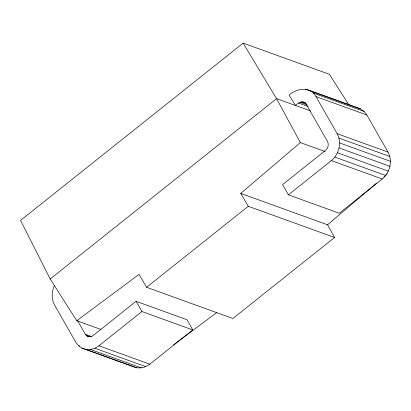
<?xml version="1.0" encoding="UTF-8"?>
<svg xmlns="http://www.w3.org/2000/svg" width="411" height="411" viewBox="0 0 411 411"><rect width="100%" height="100%" fill="white"/><g stroke="black" fill="none" stroke-linecap="round" stroke-linejoin="round"><path stroke-width="0.62" d="M288.404 194.845L331.379 160.609C339.08 154.295 341.962 142.596 337.159 133.698L316.018 96.631C310.141 85.909 297.004 88.226 289.077 95.069L295.545 105.504C298.047 102.36 303.816 99.863 306.329 104.348L327.475 141.415C329.072 144.379 328.112 148.279 325.548 150.385L282.568 184.621L288.404 194.845L339.265 213.237L382.245 179.001C389.941 172.687 392.824 160.989 388.02 152.091L366.879 115.023L364.12 111.448L360.56 108.905L309.694 90.512M54.206 285.876C51.545 291.908 51.365 299.054 54.519 304.941L75.665 342.009L78.424 345.584L81.984 348.127L132.845 366.52C138.409 369.206 145.047 367.886 149.804 364.167L192.78 329.93L186.948 319.707L136.082 301.314L93.107 335.551C90.78 337.57 86.834 337.097 85.349 334.292L77.777 321.017M348.934 104.949L329.406 74.299L243.132 43.104L20.55 220.414L50.188 278.987L76.765 320.693L139.036 274.414L146.609 287.294L232.883 318.489L334.575 237.481L248.301 206.286L240.728 193.401L300.338 142.591L325.091 151.541M240.728 193.401L327.567 224.802L376.594 183.106M383.879 176.915L387.275 174.028M50.188 278.987L276.572 98.645L310.505 110.913M146.609 287.294L248.301 206.286M81.984 348.127C87.543 350.814 94.186 349.494 98.938 345.774L141.918 311.538L192.78 329.93M173.463 344.855L216.623 312.704M360.56 108.905L305.573 89.177M313.259 93.056L364.12 111.448M316.018 96.631L366.879 115.023M302.85 101.861L305.419 102.74M301.386 101.851L306.169 103.582M299.927 102.267L307.104 104.867M298.571 103.094L308.147 106.557M337.159 133.698L388.02 152.091M338.926 138.065L389.792 156.457M339.584 142.92L390.45 161.312M339.09 147.934L389.952 166.327M337.472 152.769L388.333 171.161M334.842 157.094L385.703 175.487M331.379 160.609L382.245 179.001M76.765 320.693L100.911 329.427M85.349 334.292L91.93 336.676M86.269 335.484L89.86 336.784M87.456 336.332L88.653 336.768M98.938 345.774L149.804 364.167M94.879 348.245L145.746 366.638M90.502 349.504L141.369 367.896M78.424 345.584L79.621 346.016M86.105 349.463L136.966 367.855M243.132 43.104L276.572 98.645L300.338 142.591M136.082 301.314L141.918 311.538M327.567 224.802L334.575 237.481"/></g></svg>
